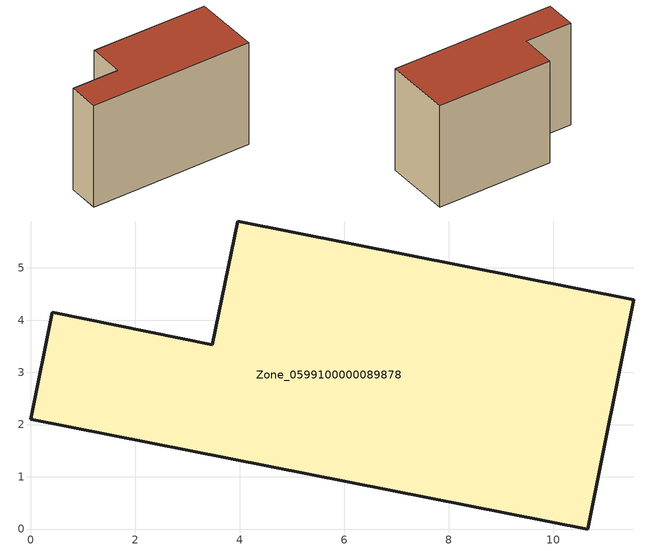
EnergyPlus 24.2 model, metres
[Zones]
Zone_0599100000089878
 floor ground (C_G): 10.66,0 0,2.1 0.41,4.16 3.47,3.53 3.96,5.9 11.54,4.39 z0
 wall outside (C_F): 0,2.1 10.66,0 11.54,4.39 3.96,5.9 3.47,3.53 0.41,4.16 0,2.1 z0:7.13
 roof outside (C_R): 0.41,4.16 0,2.1 10.66,0 11.54,4.39 3.96,5.9 3.47,3.53 z7.13
[BUILDING]
Pand.0599100000089878: North Axis=0; Terrain=City; Loads Convergence Tolerance Value=0.04; Temperature Convergence Tolerance Value=0.4; Solar Distribution=FullExterior; Maximum Number of Warmup Days=25; Minimum Number of Warmup Days=1
[Site:Location]
Rotterdam.The.Hague.AP_ZH_NLD Design_Conditions: Latitude=51.96; Longitude=4.45; Time Zone=1; Elevation=-4.5
[SITE:GROUNDTEMPERATURE:BUILDINGSURFACE]
18, 18, 18, 18, 18, 18, 18, 18, 18, 18, 18, 18
[MATERIAL] Thermal Absorptance=0.9; Solar Absorptance=0.7; Visible Absorptance=0.7
Name | Roughness | Thickness | Conductivity | Density | Specific Heat
G.TI.1946 | MediumSmooth | 0.15 | 1 | 540 | 1210
F.TI.1946 | Rough | 0.3 | 0.857143 | 1920 | 840
R.TI.1946 | MediumRough | 0.2 | 0.1 | 1500 | 1000
[CONSTRUCTION]
C_G: G.TI.1946
C_F: F.TI.1946
C_R: R.TI.1946
[ZONE]
Zone_0599100000089878: Type=1; Multiplier=1; Ceiling Height=Autocalculate; Volume=Autocalculate; Floor Area=autocalculate; Part of Total Floor Area=Yes
[ZONEINFILTRATION:DESIGNFLOWRATE]
Infil_Zone_0599100000089878: Zone or ZoneList or Space or SpaceList=Zone_0599100000089878; Schedule=AlwaysOn; Design Flow Rate Calculation Method=Flow/Area; Flow Rate per Floor Area=0.003; Constant Term Coefficient=1; Temperature Term Coefficient=0; Velocity Term Coefficient=0; Velocity Squared Term Coefficient=0
[HVACTEMPLATE:ZONE:IDEALLOADSAIRSYSTEM]
Zone_0599100000089878: Maximum Heating Supply Air Temperature=50; Minimum Cooling Supply Air Temperature=13; Maximum Heating Supply Air Humidity Ratio=0.0156; Minimum Cooling Supply Air Humidity Ratio=0.0077; Heating Limit=NoLimit; Cooling Limit=NoLimit; Dehumidification Control Type=ConstantSensibleHeatRatio; Cooling Sensible Heat Ratio=0.7; Dehumidification Setpoint=60; Humidification Control Type=None; Humidification Setpoint=30; Outdoor Air Method=None; Outdoor Air Flow Rate per Person=0.00944; Outdoor Air Flow Rate per Zone Floor Area=0; Outdoor Air Flow Rate per Zone=0; Demand Controlled Ventilation Type=None; Outdoor Air Economizer Type=NoEconomizer; Heat Recovery Type=None; Sensible Heat Recovery Effectiveness=0.7; Latent Heat Recovery Effectiveness=0.65
[ZONECONTROL:THERMOSTAT]
ThermostatControl_Zone_0599100000089878: Zone or ZoneList=Zone_0599100000089878; Control Type Schedule=DualSetpointControlType; Control 1=Thermostat_Zone_0599100000089878; Temperature Difference Between Cutout And Setpoint=0
[THERMOSTATSETPOINT:DUALSETPOINT]
Thermostat_Zone_0599100000089878: Heating Setpoint Temperature Schedule=HeatingSetpoint_Zone_0599100000089878; Cooling Setpoint Temperature Schedule=CoolingSetpoint_Zone_0599100000089878
[SCHEDULE:COMPACT]
HeatingSetpoint_Zone_0599100000089878: Through: 12/31, For: AllDays, Until: 24:00, 21
CoolingSetpoint_Zone_0599100000089878: Through: 12/31, For: AllDays, Until: 24:00, 24
DualSetpointControlType: Through: 12/31, For: AllDays, Until: 24:00, 4
AlwaysOn: Through: 12/31, For: AllDays, Until: 24:00, 1
